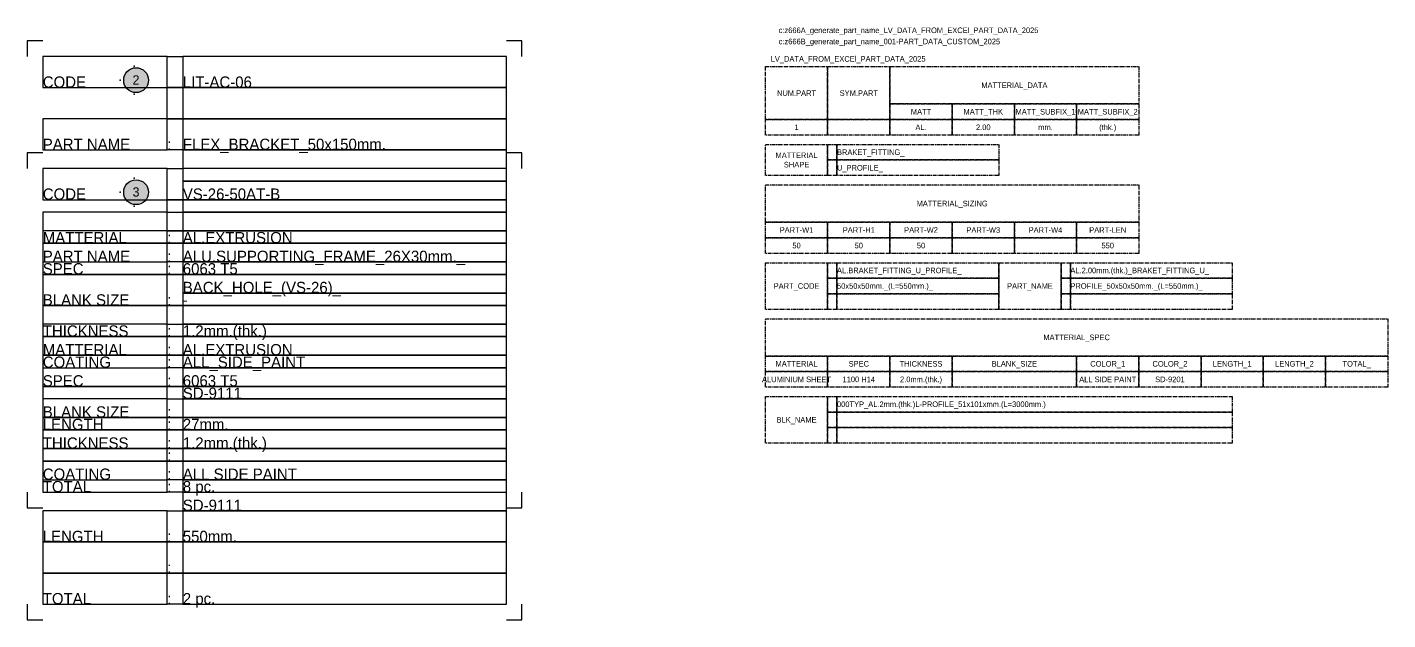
# Model space of a CAD drawing. Header units: millimetres. Extents: x -244126 to 368105, y -173968 to 259060.
# Drawn here: x 22723 to 24909, y 35886 to 36838 of the extents above; entities that cross this region are included whole.
import ezdxf
from ezdxf.enums import TextEntityAlignment as Align

# ---------------------------------------------------------------- set-up
doc = ezdxf.new("R2010")
doc.units = ezdxf.units.MM
doc.header["$MEASUREMENT"] = 0
doc.linetypes.add('BORDER2', pattern=[22.225, 6.35, -3.175, 6.35, -3.175, 0, -3.175])
doc.linetypes.add('CENTER', pattern=[2, 1.25, -0.25, 0.25, -0.25])
for name, color, linetype in [('000 - GRID', 8, 'CENTER'), ('000 - H A T C H', 8, 'Continuous'), ('000 - SYMBOL CON', 1, 'Continuous'), ('000 - T E X T', 4, 'Continuous'), ('002 - STRUCTURAL STEEL', 4, 'Continuous'), ('A04_TUBE SERIES', 7, 'Continuous')]:
    doc.layers.add(name, color=color, linetype=linetype)
doc.styles.add('MtXpl_BrowalliaUPC', font='BrowalliaUPC.ttf')
doc.styles.add('TA', font='Cordia New.ttf', dxfattribs={"height": 4.5})

# ---------------------------------------------------------------- blocks, each defined once
blk = doc.blocks.new('A$C829836ee')
for p in [(0, 3), (0, -3)]:
    blk.add_point(p)
blk = doc.blocks.new('*U5006')
at = {"layer": '000 - H A T C H'}
h = blk.add_hatch(color=250, dxfattribs=at)
h.dxf.hatch_style = 1
edge = h.paths.add_edge_path()
edge.add_arc((15, -3.8), 2, 90, 270, ccw=False)
edge.add_line((15, -1.8), (15, -1.8))
edge.add_arc((15, -3.8), 2, -90, 90, ccw=False)
edge.add_line((15, -5.8), (15, -5.8))
at = {"layer": '000 - SYMBOL CON', "color": 2}
blk.add_lwpolyline([(15, -5.8, -1), (15, -1.8), (15, -1.8, -1), (15, -5.8)], format="xyb", close=True, dxfattribs=at)
at = {"layer": 'A04_TUBE SERIES', "color": 3}
blk.add_point((12.41, -3.8), dxfattribs=at)
at = {"layer": 'Defpoints', "color": 250}
for points in [[(0, 2.5), (-2.5, 2.5), (-2.5, 0)], [(77, 0), (77, 2.5), (74.5, 2.5)], [(-2.5, -70), (-2.5, -72.5), (0, -72.5)], [(74.5, -72.5), (77, -72.5), (77, -70)]]:
    blk.add_lwpolyline(points, dxfattribs=at)
for points in [[(0, -5), (20, -5), (20, 0), (0, 0)], [(20, 0), (22.5, 0), (22.5, -5), (20, -5)], [(22.5, -5), (74.5, -5), (74.5, 0), (22.5, 0)], [(20, -5), (22.5, -5), (22.5, -10), (20, -10)], [(22.5, -10), (74.5, -10), (74.5, -5), (22.5, -5)], [(0, -15), (20, -15), (20, -10), (0, -10)], [(20, -10), (22.5, -10), (22.5, -15), (20, -15)], [(22.5, -15), (74.5, -15), (74.5, -10), (22.5, -10)], [(22.5, -20), (74.5, -20), (74.5, -15), (22.5, -15)], [(22.5, -25), (74.5, -25), (74.5, -20), (22.5, -20)], [(0, -30), (20, -30), (20, -25), (0, -25)], [(20, -25), (22.5, -25), (22.5, -30), (20, -30)], [(22.5, -30), (74.5, -30), (74.5, -25), (22.5, -25)], [(0, -35), (20, -35), (20, -30), (0, -30)], [(20, -30), (22.5, -30), (22.5, -35), (20, -35)], [(22.5, -35), (74.5, -35), (74.5, -30), (22.5, -30)], [(0, -40), (20, -40), (20, -35), (0, -35)], [(20, -35), (22.5, -35), (22.5, -40), (20, -40)], [(22.5, -40), (74.5, -40), (74.5, -35), (22.5, -35)], [(0, -45), (20, -45), (20, -40), (0, -40)], [(20, -40), (22.5, -40), (22.5, -45), (20, -45)], [(22.5, -45), (74.5, -45), (74.5, -40), (22.5, -40)], [(0, -50), (20, -50), (20, -45), (0, -45)], [(20, -45), (22.5, -45), (22.5, -50), (20, -50)], [(22.5, -50), (74.5, -50), (74.5, -45), (22.5, -45)], [(22.5, -55), (74.5, -55), (74.5, -50), (22.5, -50)], [(0, -60), (20, -60), (20, -55), (0, -55)], [(20, -55), (22.5, -55), (22.5, -60), (20, -60)], [(22.5, -60), (74.5, -60), (74.5, -55), (22.5, -55)], [(0, -65), (20, -65), (20, -60), (0, -60)], [(20, -60), (22.5, -60), (22.5, -65), (20, -65)], [(22.5, -65), (74.5, -65), (74.5, -60), (22.5, -60)], [(0, -70), (20, -70), (20, -65), (0, -65)], [(20, -65), (22.5, -65), (22.5, -70), (20, -70)], [(22.5, -70), (74.5, -70), (74.5, -65), (22.5, -65)]]:
    blk.add_lwpolyline(points, close=True, dxfattribs=at)
at = {"xscale": 0.7454636594928784, "yscale": 0.7454636594928784, "zscale": 0.7454636594928784}
blk.add_blockref('A$C829836ee', (14.71, -3.8), dxfattribs=at)
at = {"layer": '000 - T E X T', "linetype": 'BORDER2', "style": 'TA'}
for s, p in [('CODE', (0, -5)), ('PART NAME', (0, -15)), (':', (20, -15)), ('MATTERIAL', (0, -30)), (':', (20, -30)), ('SPEC', (0, -35)), (':', (20, -35)), ('BLANK SIZE', (0, -40)), (':', (20, -40)), ('THICKNESS', (0, -45)), (':', (20, -45)), ('COATING', (0, -50)), (':', (20, -50)), ('LENGTH', (0, -60)), (':', (20, -60)), (':', (20, -65)), ('TOTAL', (0, -70)), (':', (20, -70))]:
    blk.add_text(s, height=1.8, dxfattribs=at).set_placement(p)
at = {"layer": '000 - T E X T', "style": 'TA', "flags": 1}
blk.add_attdef('BLK_NAME', (1.99, 0.93), '', height=1.8, dxfattribs=at)
at = {"layer": '000 - T E X T', "style": 'MtXpl_BrowalliaUPC'}
blk.add_attdef('NO.CODE', text='', height=1.49, dxfattribs=at).set_placement((14.98, -3.76), align=Align.MIDDLE_CENTER)
at = {"layer": '000 - T E X T', "style": 'TA'}
for tag, p in [('CODE_VALUE_1', (22.5, -5)), ('CODE_VALUE_2', (22.5, -10)), ('PART_NAME_VALUE_1', (22.5, -15)), ('PART_NAME_VALUE_2', (22.5, -20)), ('PART_NAME_VALUE_3', (22.5, -25)), ('MATTERIAL_VALUE_1', (22.5, -30)), ('SPEC_VALUE', (22.5, -35)), ('BLANK_SIZE_VALUE', (22.5, -40)), ('THICKNESS_VALUE', (22.5, -45)), ('COATING_VALUE_1', (22.5, -50)), ('COATING_VALUE_2', (22.5, -55)), ('LENGTH_VALUE_1', (22.5, -60)), ('LENGTH_VALUE_2', (22.5, -65)), ('TOTAL_VALUE', (22.5, -70))]:
    blk.add_attdef(tag, p, '', height=1.8, dxfattribs=at)
blk = doc.blocks.new('*U5009')
at = {"layer": '000 - H A T C H'}
h = blk.add_hatch(color=250, dxfattribs=at)
h.dxf.hatch_style = 1
edge = h.paths.add_edge_path()
edge.add_arc((15, -3.8), 2, 90, 270, ccw=False)
edge.add_line((15, -1.8), (15, -1.8))
edge.add_arc((15, -3.8), 2, -90, 90, ccw=False)
edge.add_line((15, -5.8), (15, -5.8))
at = {"layer": '000 - SYMBOL CON', "color": 2}
blk.add_lwpolyline([(15, -5.8, -1), (15, -1.8), (15, -1.8, -1), (15, -5.8)], format="xyb", close=True, dxfattribs=at)
at = {"layer": 'A04_TUBE SERIES', "color": 3}
blk.add_point((12.41, -3.8), dxfattribs=at)
at = {"layer": 'Defpoints', "color": 250}
for points in [[(0, 2.5), (-2.5, 2.5), (-2.5, 0)], [(77, 0), (77, 2.5), (74.5, 2.5)], [(-2.5, -70), (-2.5, -72.5), (0, -72.5)], [(74.5, -72.5), (77, -72.5), (77, -70)]]:
    blk.add_lwpolyline(points, dxfattribs=at)
for points in [[(0, -5), (20, -5), (20, 0), (0, 0)], [(20, 0), (22.5, 0), (22.5, -5), (20, -5)], [(22.5, -5), (74.5, -5), (74.5, 0), (22.5, 0)], [(20, -5), (22.5, -5), (22.5, -10), (20, -10)], [(22.5, -10), (74.5, -10), (74.5, -5), (22.5, -5)], [(0, -15), (20, -15), (20, -10), (0, -10)], [(20, -10), (22.5, -10), (22.5, -15), (20, -15)], [(22.5, -15), (74.5, -15), (74.5, -10), (22.5, -10)], [(22.5, -20), (74.5, -20), (74.5, -15), (22.5, -15)], [(22.5, -25), (74.5, -25), (74.5, -20), (22.5, -20)], [(0, -30), (20, -30), (20, -25), (0, -25)], [(20, -25), (22.5, -25), (22.5, -30), (20, -30)], [(22.5, -30), (74.5, -30), (74.5, -25), (22.5, -25)], [(0, -35), (20, -35), (20, -30), (0, -30)], [(20, -30), (22.5, -30), (22.5, -35), (20, -35)], [(22.5, -35), (74.5, -35), (74.5, -30), (22.5, -30)], [(0, -40), (20, -40), (20, -35), (0, -35)], [(20, -35), (22.5, -35), (22.5, -40), (20, -40)], [(22.5, -40), (74.5, -40), (74.5, -35), (22.5, -35)], [(0, -45), (20, -45), (20, -40), (0, -40)], [(20, -40), (22.5, -40), (22.5, -45), (20, -45)], [(22.5, -45), (74.5, -45), (74.5, -40), (22.5, -40)], [(0, -50), (20, -50), (20, -45), (0, -45)], [(20, -45), (22.5, -45), (22.5, -50), (20, -50)], [(22.5, -50), (74.5, -50), (74.5, -45), (22.5, -45)], [(22.5, -55), (74.5, -55), (74.5, -50), (22.5, -50)], [(0, -60), (20, -60), (20, -55), (0, -55)], [(20, -55), (22.5, -55), (22.5, -60), (20, -60)], [(22.5, -60), (74.5, -60), (74.5, -55), (22.5, -55)], [(0, -65), (20, -65), (20, -60), (0, -60)], [(20, -60), (22.5, -60), (22.5, -65), (20, -65)], [(22.5, -65), (74.5, -65), (74.5, -60), (22.5, -60)], [(0, -70), (20, -70), (20, -65), (0, -65)], [(20, -65), (22.5, -65), (22.5, -70), (20, -70)], [(22.5, -70), (74.5, -70), (74.5, -65), (22.5, -65)]]:
    blk.add_lwpolyline(points, close=True, dxfattribs=at)
at = {"xscale": 0.7454636594928784, "yscale": 0.7454636594928784, "zscale": 0.7454636594928784}
blk.add_blockref('A$C829836ee', (14.71, -3.8), dxfattribs=at)
at = {"layer": '000 - T E X T', "linetype": 'BORDER2', "style": 'TA'}
for s, p in [('CODE', (0, -5)), ('PART NAME', (0, -15)), (':', (20, -15)), ('MATTERIAL', (0, -30)), (':', (20, -30)), ('SPEC', (0, -35)), (':', (20, -35)), ('BLANK SIZE', (0, -40)), (':', (20, -40)), ('THICKNESS', (0, -45)), (':', (20, -45)), ('COATING', (0, -50)), (':', (20, -50)), ('LENGTH', (0, -60)), (':', (20, -60)), (':', (20, -65)), ('TOTAL', (0, -70)), (':', (20, -70))]:
    blk.add_text(s, height=1.8, dxfattribs=at).set_placement(p)
at = {"layer": '000 - T E X T', "style": 'TA', "flags": 1}
blk.add_attdef('BLK_NAME', (1.99, 0.93), '', height=1.8, dxfattribs=at)
at = {"layer": '000 - T E X T', "style": 'MtXpl_BrowalliaUPC'}
blk.add_attdef('NO.CODE', text='', height=1.49, dxfattribs=at).set_placement((14.98, -3.76), align=Align.MIDDLE_CENTER)
at = {"layer": '000 - T E X T', "style": 'TA'}
for tag, p in [('CODE_VALUE_1', (22.5, -5)), ('CODE_VALUE_2', (22.5, -10)), ('PART_NAME_VALUE_1', (22.5, -15)), ('PART_NAME_VALUE_2', (22.5, -20)), ('PART_NAME_VALUE_3', (22.5, -25)), ('MATTERIAL_VALUE_1', (22.5, -30)), ('SPEC_VALUE', (22.5, -35)), ('BLANK_SIZE_VALUE', (22.5, -40)), ('THICKNESS_VALUE', (22.5, -45)), ('COATING_VALUE_1', (22.5, -50)), ('COATING_VALUE_2', (22.5, -55)), ('LENGTH_VALUE_1', (22.5, -60)), ('LENGTH_VALUE_2', (22.5, -65)), ('TOTAL_VALUE', (22.5, -70))]:
    blk.add_attdef(tag, p, '', height=1.8, dxfattribs=at)
blk = doc.blocks.new('*U3044')
at = {"layer": '002 - STRUCTURAL STEEL', "color": 0, "linetype": 'ByBlock'}
blk.add_lwpolyline([(0, 17), (20, 17), (20, 0), (0, 0)], close=True, dxfattribs=at)
blk = doc.blocks.new('*U4914')
at = {"layer": '002 - STRUCTURAL STEEL', "color": 0, "linetype": 'ByBlock'}
blk.add_lwpolyline([(0, 5), (20, 5), (20, 0), (0, 0)], close=True, dxfattribs=at)
blk = doc.blocks.new('*U72')
at = {"layer": '002 - STRUCTURAL STEEL', "color": 0, "linetype": 'ByBlock'}
blk.add_lwpolyline([(0, 12), (80, 12), (80, 0), (0, 0)], close=True, dxfattribs=at)
blk = doc.blocks.new('*U70')
at = {"layer": '002 - STRUCTURAL STEEL', "color": 0, "linetype": 'ByBlock'}
blk.add_lwpolyline([(0, 10), (20, 10), (20, 0), (0, 0)], close=True, dxfattribs=at)
blk = doc.blocks.new('*U71')
at = {"layer": '002 - STRUCTURAL STEEL', "color": 0, "linetype": 'ByBlock'}
blk.add_lwpolyline([(0, 12), (120, 12), (120, 0), (0, 0)], close=True, dxfattribs=at)
blk = doc.blocks.new('*U73')
at = {"layer": '002 - STRUCTURAL STEEL', "color": 0, "linetype": 'ByBlock'}
blk.add_lwpolyline([(0, 15), (20, 15), (20, 0), (0, 0)], close=True, dxfattribs=at)
blk = doc.blocks.new('*U68')
at = {"layer": '002 - STRUCTURAL STEEL', "color": 0, "linetype": 'ByBlock'}
blk.add_lwpolyline([(0, 5), (52, 5), (52, 0), (0, 0)], close=True, dxfattribs=at)
blk = doc.blocks.new('*U69')
at = {"layer": '002 - STRUCTURAL STEEL', "color": 0, "linetype": 'ByBlock'}
blk.add_lwpolyline([(0, 5), (3, 5), (3, 0), (0, 0)], close=True, dxfattribs=at)
blk = doc.blocks.new('*U74')
at = {"layer": '002 - STRUCTURAL STEEL', "color": 0, "linetype": 'ByBlock'}
blk.add_lwpolyline([(0, 5), (127, 5), (127, 0), (0, 0)], close=True, dxfattribs=at)
blk = doc.blocks.new('*U175')
at = {"layer": '002 - STRUCTURAL STEEL', "color": 0, "linetype": 'ByBlock'}
blk.add_lwpolyline([(0, 12), (200, 12), (200, 0), (0, 0)], close=True, dxfattribs=at)
blk = doc.blocks.new('*U4913')
at = {"layer": '002 - STRUCTURAL STEEL', "color": 0, "linetype": 'ByBlock'}
blk.add_lwpolyline([(0, 5), (40, 5), (40, 0), (0, 0)], close=True, dxfattribs=at)
blk = doc.blocks.new('LV_DATA_FROM_EXCEl_PART_DATA_2025')
at = {"color": 0}
for name, p in [('*U3044', (0, -17)), ('*U3044', (20, -17)), ('*U72', (40, -12)), ('*U4914', (40, -17)), ('*U4914', (60, -17)), ('*U4914', (80, -17)), ('*U4914', (100, -17)), ('*U4914', (0, -22)), ('*U4914', (20, -22)), ('*U4914', (40, -22)), ('*U4914', (60, -22)), ('*U4914', (80, -22)), ('*U4914', (100, -22)), ('*U70', (0, -35)), ('*U69', (20, -30)), ('*U68', (23, -30)), ('*U69', (20, -35)), ('*U68', (23, -35)), ('*U71', (0, -50)), ('*U4914', (0, -55)), ('*U4914', (20, -55)), ('*U4914', (40, -55)), ('*U4914', (60, -55)), ('*U4914', (80, -55)), ('*U4914', (100, -55)), ('*U4914', (0, -60)), ('*U4914', (20, -60)), ('*U4914', (40, -60)), ('*U4914', (60, -60)), ('*U4914', (80, -60)), ('*U4914', (100, -60)), ('*U73', (0, -78)), ('*U69', (20, -68)), ('*U68', (23, -68)), ('*U73', (75, -78)), ('*U69', (95, -68)), ('*U68', (98, -68)), ('*U69', (20, -73)), ('*U68', (23, -73)), ('*U69', (95, -73)), ('*U68', (98, -73)), ('*U69', (20, -78)), ('*U68', (23, -78)), ('*U69', (95, -78)), ('*U68', (98, -78)), ('*U175', (0, -93)), ('*U4914', (0, -98)), ('*U4914', (20, -98)), ('*U4914', (40, -98)), ('*U4913', (60, -98)), ('*U4914', (100, -98)), ('*U4914', (120, -98)), ('*U4914', (140, -98)), ('*U4914', (160, -98)), ('*U4914', (180, -98)), ('*U4914', (0, -103)), ('*U4914', (20, -103)), ('*U4914', (40, -103)), ('*U4913', (60, -103)), ('*U4914', (100, -103)), ('*U4914', (120, -103)), ('*U4914', (140, -103)), ('*U4914', (160, -103)), ('*U4914', (180, -103)), ('*U73', (0, -121)), ('*U69', (20, -111)), ('*U74', (23, -111)), ('*U69', (20, -116)), ('*U74', (23, -116)), ('*U69', (20, -121)), ('*U74', (23, -121))]:
    blk.add_blockref(name, p, dxfattribs=at)
at = {"color": 0, "style": 'TA'}
for s, p in [('NUM.PART', (10, -8.5)), ('SYM.PART', (30, -8.5)), ('MATTERIAL_DATA', (80, -6)), ('MATT', (50, -14.5)), ('MATT_THK', (70, -14.5)), ('MATT_SUBFIX_1', (90, -14.5)), ('MATT_SUBFIX_2', (110, -14.5)), ('MATTERIAL', (10, -28.5)), ('SHAPE', (10, -31.5)), ('MATTERIAL_SIZING', (60, -44)), ('PART-W1', (10, -52.5)), ('PART-H1', (30, -52.5)), ('PART-W2', (50, -52.5)), ('PART-W3', (70, -52.5)), ('PART-W4', (90, -52.5)), ('PART-LEN', (110, -52.5)), ('PART_CODE', (10, -70.5)), ('PART_NAME', (85, -70.5)), ('MATTERIAL_SPEC', (100, -87)), ('MATTERIAL', (10, -95.5)), ('SPEC', (30, -95.5)), ('THICKNESS', (50, -95.5)), ('BLANK_SIZE', (80, -95.5)), ('COLOR_1', (110, -95.5)), ('COLOR_2', (130, -95.5)), ('LENGTH_1', (150, -95.5)), ('LENGTH_2', (170, -95.5)), ('TOTAL_', (190, -95.5)), ('BLK_NAME', (10, -113.5))]:
    blk.add_text(s, height=1.8, dxfattribs=at).set_placement(p, align=Align.MIDDLE_CENTER)
at = {"color": 3, "char_height": 1.8, "attachment_point": 1, "style": 'TA'}
for s, insert, width in [('c:z666A_generate_part_name_LV_DATA_FROM_EXCEl_PART_DATA_2025', (4.25, 12.57), 88.6913), ('c:z666B_generate_part_name_001-PART_DATA_CUSTOM_2025', (4.25, 8.98), 76.3713), ('LV_DATA_FROM_EXCEl_PART_DATA_2025', (1.69, 3.38), 51.7354)]:
    blk.add_mtext(s, dxfattribs=dict(at, insert=insert, width=width))
at = {"color": 0, "style": 'TA'}
for tag, p in [('NUM.PART_VALUE', (10, -19.5)), ('NO.CODE', (30, -19.5)), ('MATT_VALUE', (50, -19.5)), ('MATT_THK_VALUE', (70, -19.5)), ('MATT_SUBFIX_1_VALUE', (90, -19.5)), ('MATT_SUBFIX_2_VALUE', (110, -19.5)), ('PART-W1_VALUE', (10, -57.5)), ('PART-H1_VALUE', (30, -57.5)), ('PART-W2_VALUE', (50, -57.5)), ('PART-W3_VALUE', (70, -57.5)), ('PART-W4_VALUE', (90, -57.5)), ('PART-LEN_VALUE', (110, -57.5))]:
    blk.add_attdef(tag, text='', height=1.8, dxfattribs=at).set_placement(p, align=Align.MIDDLE_CENTER)
for tag, p in [('MATTERIAL_SHPAE_VALUE_1', (23, -27.5)), ('MATTERIAL_SHPAE_VALUE_2', (23, -32.5)), ('CODE_VALUE_1', (23, -65.5)), ('PART_NAME_VALUE_1', (98, -65.5)), ('CODE_VALUE_2', (23, -70.5)), ('PART_NAME_VALUE_2', (98, -70.5)), ('PART_NAME_VALUE_3', (98, -75.5)), ('BLK_NAME_VAL_VALUE', (23, -108.5))]:
    blk.add_attdef(tag, text='', height=1.8, dxfattribs=at).set_placement(p, align=Align.MIDDLE_LEFT)
at = {"style": 'TA'}
for tag, p in [('MATTERIAL_VALUE_1', (10, -100.5)), ('SPEC_VALUE', (30, -100.5)), ('THICKNESS_VALUE', (50, -100.5)), ('BLANK_SIZE_VALUE', (80, -100.5)), ('COATING_VALUE_1', (110, -100.5)), ('COATING_VALUE_2', (130, -100.5)), ('LENGTH_VALUE', (150, -100.5)), ('LENGTH_VALUE_2', (170, -100.5)), ('TOTAL__VALUE', (190, -100.5))]:
    blk.add_attdef(tag, text='', height=1.8, dxfattribs=at).set_placement(p, align=Align.MIDDLE_CENTER)

msp = doc.modelspace()

# ---------------------------------------------------------------- block references
at = {"layer": '000 - GRID'}
ref = msp.add_blockref('LV_DATA_FROM_EXCEl_PART_DATA_2025', (23908.72168, 36775.10339), dxfattribs=dict(at, xscale=5, yscale=5, zscale=5))
ref.add_attrib('NUM.PART_VALUE', '1', dxfattribs={"layer": '0', "color": 0, "height": 9, "style": 'TA'}).set_placement((23958.72168, 36677.60339), align=Align.MIDDLE_CENTER)
ref.add_attrib('MATT_VALUE', 'AL.', dxfattribs={"layer": '0', "color": 0, "height": 9, "style": 'TA'}).set_placement((24158.72168, 36677.60339), align=Align.MIDDLE_CENTER)
ref.add_attrib('MATT_THK_VALUE', '2.00', dxfattribs={"layer": '0', "color": 0, "height": 9, "style": 'TA'}).set_placement((24258.72168, 36677.60339), align=Align.MIDDLE_CENTER)
ref.add_attrib('MATT_SUBFIX_1_VALUE', 'mm.', dxfattribs={"layer": '0', "color": 0, "height": 9, "style": 'TA'}).set_placement((24358.72168, 36677.60339), align=Align.MIDDLE_CENTER)
ref.add_attrib('MATT_SUBFIX_2_VALUE', '(thk.)', dxfattribs={"layer": '0', "color": 0, "height": 9, "style": 'TA'}).set_placement((24458.72168, 36677.60339), align=Align.MIDDLE_CENTER)
ref.add_attrib('MATTERIAL_SHPAE_VALUE_1', 'BRAKET_FITTING_', dxfattribs={"layer": '0', "color": 0, "height": 9, "style": 'TA'}).set_placement((24023.72168, 36637.60339), align=Align.MIDDLE_LEFT)
ref.add_attrib('MATTERIAL_SHPAE_VALUE_2', 'U_PROFILE_', dxfattribs={"layer": '0', "color": 0, "height": 9, "style": 'TA'}).set_placement((24023.72168, 36612.60339), align=Align.MIDDLE_LEFT)
ref.add_attrib('PART-W1_VALUE', '50', dxfattribs={"layer": '0', "color": 0, "height": 9, "style": 'TA'}).set_placement((23958.72168, 36487.60339), align=Align.MIDDLE_CENTER)
ref.add_attrib('PART-H1_VALUE', '50', dxfattribs={"layer": '0', "color": 0, "height": 9, "style": 'TA'}).set_placement((24058.72168, 36487.60339), align=Align.MIDDLE_CENTER)
ref.add_attrib('PART-W2_VALUE', '50', dxfattribs={"layer": '0', "color": 0, "height": 9, "style": 'TA'}).set_placement((24158.72168, 36487.60339), align=Align.MIDDLE_CENTER)
ref.add_attrib('PART-LEN_VALUE', '550', dxfattribs={"layer": '0', "color": 0, "height": 9, "style": 'TA'}).set_placement((24458.72168, 36487.60339), align=Align.MIDDLE_CENTER)
ref.add_attrib('CODE_VALUE_1', 'AL.BRAKET_FITTING_U_PROFILE_', dxfattribs={"layer": '0', "color": 0, "height": 9, "style": 'TA'}).set_placement((24023.72168, 36447.60339), align=Align.MIDDLE_LEFT)
ref.add_attrib('CODE_VALUE_2', '50x50x50mm._(L=550mm.)_', dxfattribs={"layer": '0', "color": 0, "height": 9, "style": 'TA'}).set_placement((24023.72168, 36422.60339), align=Align.MIDDLE_LEFT)
ref.add_attrib('PART_NAME_VALUE_1', 'AL.2.00mm.(thk.)_BRAKET_FITTING_U_', dxfattribs={"layer": '0', "color": 0, "height": 9, "style": 'TA'}).set_placement((24398.72168, 36447.60339), align=Align.MIDDLE_LEFT)
ref.add_attrib('PART_NAME_VALUE_2', 'PROFILE_50x50x50mm._(L=550mm.)_', dxfattribs={"layer": '0', "color": 0, "height": 9, "style": 'TA'}).set_placement((24398.72168, 36422.60339), align=Align.MIDDLE_LEFT)
ref.add_attrib('MATTERIAL_VALUE_1', 'ALUMINIUM SHEET', dxfattribs={"layer": '0', "height": 9, "style": 'TA'}).set_placement((23958.72168, 36272.60339), align=Align.MIDDLE_CENTER)
ref.add_attrib('SPEC_VALUE', '1100 H14', dxfattribs={"layer": '0', "height": 9, "style": 'TA'}).set_placement((24058.72168, 36272.60339), align=Align.MIDDLE_CENTER)
ref.add_attrib('THICKNESS_VALUE', '2.0mm.(thk.)', dxfattribs={"layer": '0', "height": 9, "style": 'TA'}).set_placement((24158.72168, 36272.60339), align=Align.MIDDLE_CENTER)
ref.add_attrib('COATING_VALUE_1', 'ALL SIDE PAINT', dxfattribs={"layer": '0', "height": 9, "style": 'TA'}).set_placement((24458.72168, 36272.60339), align=Align.MIDDLE_CENTER)
ref.add_attrib('COATING_VALUE_2', 'SD-9201', dxfattribs={"layer": '0', "height": 9, "style": 'TA'}).set_placement((24558.72168, 36272.60339), align=Align.MIDDLE_CENTER)
ref.add_attrib('BLK_NAME_VAL_VALUE', '000TYP_AL.2mm.(thk.)L-PROFILE_51x101xmm.(L=3000mm.)', dxfattribs={"layer": '0', "color": 0, "height": 9, "style": 'TA'}).set_placement((24023.72168, 36232.60339), align=Align.MIDDLE_LEFT)
at = {"layer": 'A04_TUBE SERIES', "color": 3, "xscale": 10, "yscale": 10, "zscale": 10}
for name, p, values in [('*U5006', (22747.5644, 36791.31319), {'NO.CODE': '2', 'CODE_VALUE_1': 'LIT-AC-06', 'PART_NAME_VALUE_1': 'FLEX_BRACKET_50x150mm.', 'MATTERIAL_VALUE_1': 'AL.EXTRUSION', 'SPEC_VALUE': '6063 T5', 'BLANK_SIZE_VALUE': '-', 'THICKNESS_VALUE': '1.2mm.(thk.)', 'COATING_VALUE_1': 'ALL_SIDE_PAINT', 'COATING_VALUE_2': 'SD-9111', 'LENGTH_VALUE_1': '27mm. ', 'TOTAL_VALUE': '8 pc.'}), ('*U5009', (22747.5644, 36611.31319), {'NO.CODE': '3', 'CODE_VALUE_1': 'VS-26-50AT-B', 'PART_NAME_VALUE_1': 'ALU.SUPPORTING_FRAME_26X30mm._', 'PART_NAME_VALUE_2': 'BACK_HOLE_(VS-26)_', 'MATTERIAL_VALUE_1': 'AL.EXTRUSION', 'SPEC_VALUE': '6063 T5', 'THICKNESS_VALUE': '1.2mm.(thk.)', 'COATING_VALUE_1': 'ALL SIDE PAINT', 'COATING_VALUE_2': 'SD-9111', 'LENGTH_VALUE_1': '550mm.', 'TOTAL_VALUE': '2 pc.'})]:
    msp.add_blockref(name, p, dxfattribs=at).add_auto_attribs(values)

doc.saveas('drawing.dxf')
